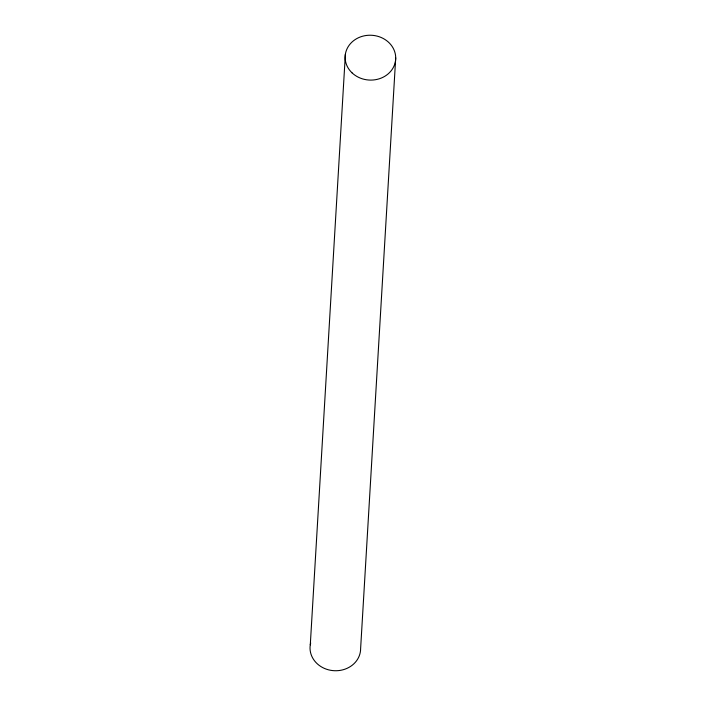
<?xml version="1.0" encoding="UTF-8"?>
<svg xmlns="http://www.w3.org/2000/svg" width="706" height="706" viewBox="0 0 706 706"><rect width="100%" height="100%" fill="white"/><g stroke="black" fill="none" stroke-linecap="round" stroke-linejoin="round"><path stroke-width="1.06" d="M310.287 644.816L345.375 54.168M395.713 57.821L360.625 648.47A25.31 22.433 3.4 0 1 332.552 670.576A25.31 22.433 3.4 0 1 310.675 642.945M352.003 72.815A25.31 22.433 3.4 0 0 394.645 64.422A25.31 22.433 3.4 0 0 364.605 35.75A25.31 22.433 3.4 0 0 352.003 72.815"/></g></svg>
